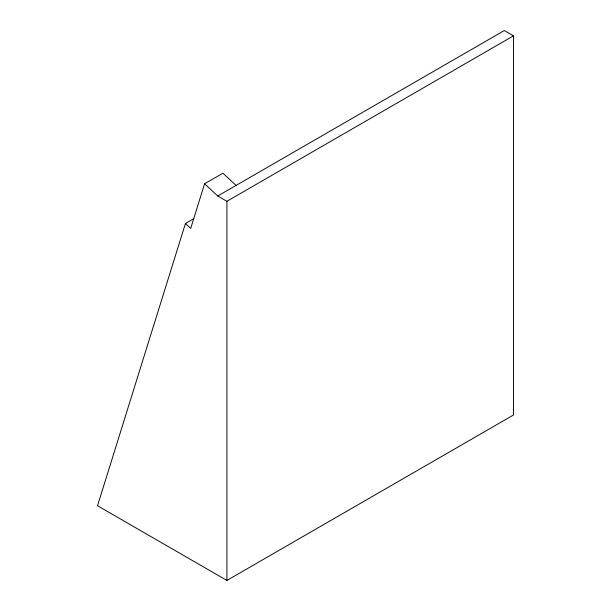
<?xml version="1.0" encoding="UTF-8"?>
<svg xmlns="http://www.w3.org/2000/svg" width="611" height="611" viewBox="0 0 611 611"><rect width="100%" height="100%" fill="white"/><g stroke="black" fill="none" stroke-linecap="round" stroke-linejoin="round"><path stroke-width="0.92" d="M193.664 218.753L185.439 223.504L97.523 505.748L226.91 580.45L513.477 414.999L513.477 35.843L504.312 30.55L217.745 196.001L204.593 183.781L222.923 173.196L236.067 185.416M204.593 183.781L190.701 228.392L185.439 223.504M217.745 196.001L226.91 201.294L513.477 35.843M226.91 201.294L226.91 580.45"/></g></svg>
